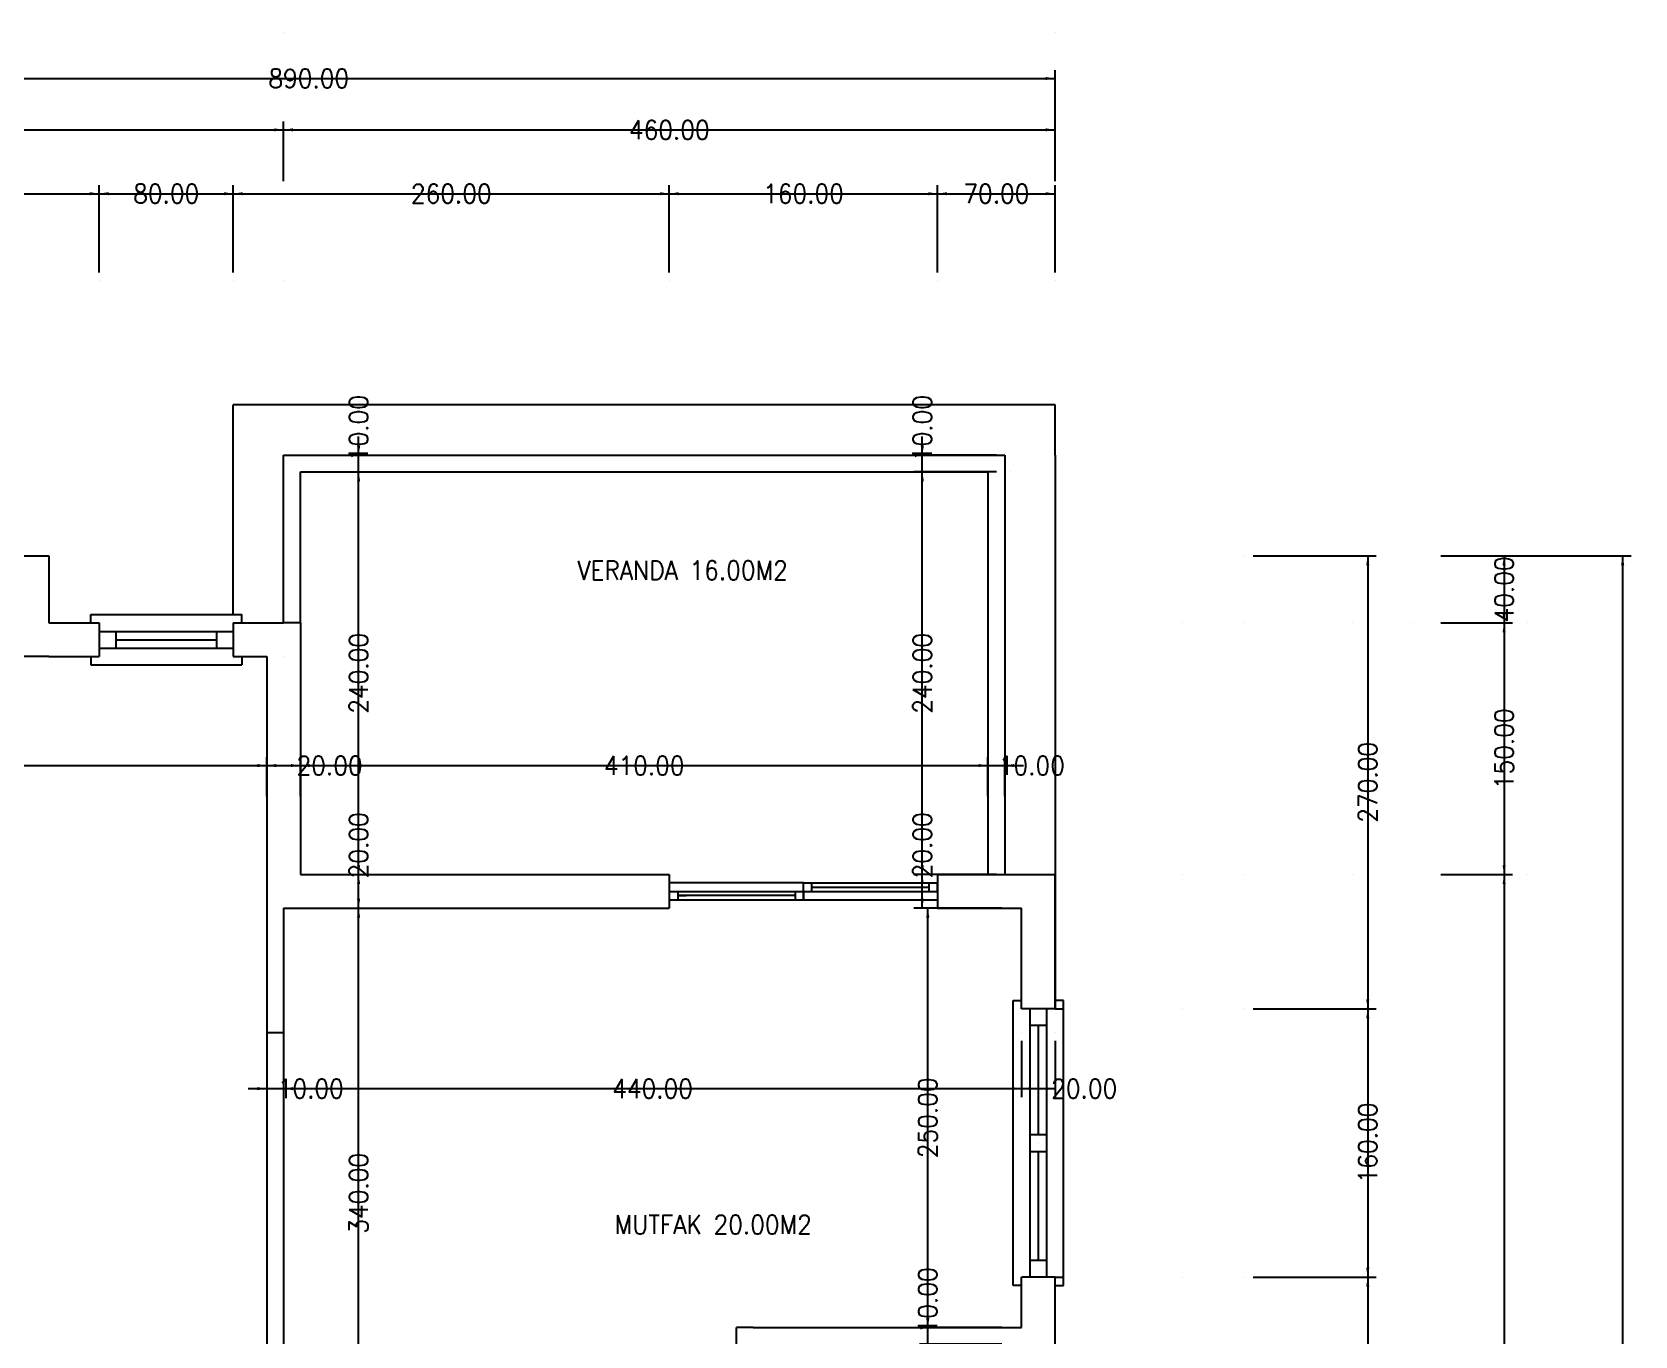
# Model space of a CAD drawing. Header units: millimetres. Extents: x -298 to 14912, y -1297 to 14957.
# Drawn here: x 5354 to 14912, y 7185 to 14957 of the extents above; entities that cross this region are included whole.
import ezdxf

# ---------------------------------------------------------------- set-up
doc = ezdxf.new("R2010")
doc.units = ezdxf.units.MM
doc.layers.get('0').update_dxf_attribs({"linetype": 'CONTINUOUS'})
doc.layers.add('DIMENSIONS', color=3, linetype='CONTINUOUS')
doc.styles.get("Standard").update_dxf_attribs({"font": 'STANDARD'})
doc.dimstyles.get("Standard").update_dxf_attribs({"dimtxt": 112, "dimasz": 56, "dimexe": 50, "dimexo": 50, "dimgap": 0.0625, "dimtad": 0, "dimtoh": 1, "dimdec": 4, "dimzin": 1, "dimdsep": 46, "dimtxsty": 'STANDARD', "dimcen": 0.09, "dimadec": 0, "dimazin": 0, "dimtfac": 1, "dimtdec": 4, "dimtofl": 0, "dimtmove": 0, "dimatfit": 3, "dimfxl": 1, "dimtolj": 1, "dimtzin": 0, "dimarcsym": 0})

# ---------------------------------------------------------------- blocks, each defined once
blk = doc.blocks.new('*D2')
at = {"layer": 'DIMENSIONS', "color": 0, "linetype": 'ByBlock', "lineweight": -2}
for p, q in [((2753.9, 10402), (2753.9, 10634.7)), ((6753.9, 10402), (6753.9, 10634.7)), ((2753.9, 10584.7), (6753.9, 10584.7))]:
    blk.add_line(p, q, dxfattribs=at)
for points in [[(2753.9, 10584.7), (2809.9, 10594), (2809.9, 10575.4)], [(6753.9, 10584.7), (6697.9, 10575.4), (6697.9, 10594)]]:
    blk.add_solid(points, dxfattribs=at)
at = {"layer": 'DIMENSIONS', "color": 0, "linetype": 'CONTINUOUS', "lineweight": -2, "insert": (4753.9, 10584.7), "char_height": 112, "width": 448, "attachment_point": 5}
blk.add_mtext('400.00', dxfattribs=at)
blk = doc.blocks.new('*D3')
at = {"layer": 'DIMENSIONS', "color": 0, "linetype": 'ByBlock', "lineweight": -2}
for p, q in [((6753.9, 10402), (6753.9, 10634.7)), ((6953.9, 10402), (6953.9, 10634.7)), ((6753.9, 10584.7), (6953.9, 10584.7))]:
    blk.add_line(p, q, dxfattribs=at)
for points in [[(6753.9, 10584.7), (6809.9, 10594), (6809.9, 10575.4)], [(6953.9, 10584.7), (6897.9, 10575.4), (6897.9, 10594)]]:
    blk.add_solid(points, dxfattribs=at)
at = {"layer": 'DIMENSIONS', "color": 0, "linetype": 'CONTINUOUS', "lineweight": -2, "insert": (7128.1, 10584.7), "char_height": 112, "width": 348.444, "attachment_point": 5}
blk.add_mtext('20.00', dxfattribs=at)
blk = doc.blocks.new('*D4')
at = {"layer": 'DIMENSIONS', "color": 0, "linetype": 'ByBlock', "lineweight": -2}
for p, q in [((6953.9, 10402), (6953.9, 10634.7)), ((11053.9, 10402), (11053.9, 10634.7)), ((6953.9, 10584.7), (11053.9, 10584.7))]:
    blk.add_line(p, q, dxfattribs=at)
for points in [[(6953.9, 10584.7), (7009.9, 10594), (7009.9, 10575.4)], [(11053.9, 10584.7), (10997.9, 10575.4), (10997.9, 10594)]]:
    blk.add_solid(points, dxfattribs=at)
at = {"layer": 'DIMENSIONS', "color": 0, "linetype": 'CONTINUOUS', "lineweight": -2, "insert": (9003.9, 10584.7), "char_height": 112, "width": 423.111, "attachment_point": 5}
blk.add_mtext('410.00', dxfattribs=at)
blk = doc.blocks.new('*D5')
at = {"layer": 'DIMENSIONS', "color": 0, "linetype": 'ByBlock', "lineweight": -2}
for p, q in [((11053.9, 10402), (11053.9, 10634.7)), ((11153.9, 10402), (11153.9, 10634.7)), ((10941.9, 10584.7), (11265.9, 10584.7))]:
    blk.add_line(p, q, dxfattribs=at)
for points in [[(11053.9, 10584.7), (10997.9, 10575.4), (10997.9, 10594)], [(11153.9, 10584.7), (11209.9, 10594), (11209.9, 10575.4)]]:
    blk.add_solid(points, dxfattribs=at)
at = {"layer": 'DIMENSIONS', "color": 0, "linetype": 'CONTINUOUS', "lineweight": -2, "insert": (11315.7, 10584.7), "char_height": 112, "width": 323.556, "attachment_point": 5}
blk.add_mtext('10.00', dxfattribs=at)
blk = doc.blocks.new('*D12')
at = {"layer": 'DIMENSIONS', "color": 0, "linetype": 'ByBlock', "lineweight": -2}
for p, q in [((10695.1, 7022.7), (10695.1, 7346.7)), ((11136.5, 7234.7), (10645.1, 7234.7)), ((11136.5, 7134.7), (10645.1, 7134.7))]:
    blk.add_line(p, q, dxfattribs=at)
for points in [[(10695.1, 7234.7), (10685.7, 7290.7), (10704.4, 7290.7)], [(10695.1, 7134.7), (10704.4, 7078.7), (10685.7, 7078.7)]]:
    blk.add_solid(points, dxfattribs=at)
at = {"layer": 'DIMENSIONS', "color": 0, "linetype": 'CONTINUOUS', "lineweight": -2, "insert": (10695.1, 7396.5), "char_height": 112, "width": 323.556, "attachment_point": 5, "rotation": 90}
blk.add_mtext('10.00', dxfattribs=at)
blk = doc.blocks.new('*D13')
at = {"layer": 'DIMENSIONS', "color": 0, "linetype": 'ByBlock', "lineweight": -2}
for p, q in [((11136.5, 9734.7), (10645.1, 9734.7)), ((10695.1, 7234.7), (10695.1, 9734.7)), ((11136.5, 7234.7), (10645.1, 7234.7))]:
    blk.add_line(p, q, dxfattribs=at)
for points in [[(10695.1, 9734.7), (10704.4, 9678.7), (10685.7, 9678.7)], [(10695.1, 7234.7), (10685.7, 7290.7), (10704.4, 7290.7)]]:
    blk.add_solid(points, dxfattribs=at)
at = {"layer": 'DIMENSIONS', "color": 0, "linetype": 'CONTINUOUS', "lineweight": -2, "insert": (10695.1, 8484.7), "char_height": 112, "width": 435.556, "attachment_point": 5, "rotation": 90}
blk.add_mtext('250.00', dxfattribs=at)
blk = doc.blocks.new('*D14')
at = {"layer": 'DIMENSIONS', "color": 0, "linetype": 'ByBlock', "lineweight": -2}
for p, q in [((11103.9, 9934.7), (10612.5, 9934.7)), ((10662.5, 9734.7), (10662.5, 9934.7)), ((11103.9, 9734.7), (10612.5, 9734.7))]:
    blk.add_line(p, q, dxfattribs=at)
for points in [[(10662.5, 9934.7), (10671.8, 9878.7), (10653.1, 9878.7)], [(10662.5, 9734.7), (10653.1, 9790.7), (10671.8, 9790.7)]]:
    blk.add_solid(points, dxfattribs=at)
at = {"layer": 'DIMENSIONS', "color": 0, "linetype": 'CONTINUOUS', "lineweight": -2, "insert": (10662.5, 10109), "char_height": 112, "width": 348.444, "attachment_point": 5, "rotation": 90}
blk.add_mtext('20.00', dxfattribs=at)
blk = doc.blocks.new('*D15')
at = {"layer": 'DIMENSIONS', "color": 0, "linetype": 'ByBlock', "lineweight": -2}
for p, q in [((11103.9, 12334.7), (10612.5, 12334.7)), ((10662.5, 9934.7), (10662.5, 12334.7)), ((11103.9, 9934.7), (10612.5, 9934.7))]:
    blk.add_line(p, q, dxfattribs=at)
for points in [[(10662.5, 12334.7), (10671.8, 12278.7), (10653.1, 12278.7)], [(10662.5, 9934.7), (10653.1, 9990.7), (10671.8, 9990.7)]]:
    blk.add_solid(points, dxfattribs=at)
at = {"layer": 'DIMENSIONS', "color": 0, "linetype": 'CONTINUOUS', "lineweight": -2, "insert": (10662.5, 11134.7), "char_height": 112, "width": 448, "attachment_point": 5, "rotation": 90}
blk.add_mtext('240.00', dxfattribs=at)
blk = doc.blocks.new('*D16')
at = {"layer": 'DIMENSIONS', "color": 0, "linetype": 'ByBlock', "lineweight": -2}
for p, q in [((10662.5, 12222.7), (10662.5, 12546.7)), ((11103.9, 12434.7), (10612.5, 12434.7)), ((11103.9, 12334.7), (10612.5, 12334.7))]:
    blk.add_line(p, q, dxfattribs=at)
for points in [[(10662.5, 12434.7), (10653.1, 12490.7), (10671.8, 12490.7)], [(10662.5, 12334.7), (10671.8, 12278.7), (10653.1, 12278.7)]]:
    blk.add_solid(points, dxfattribs=at)
at = {"layer": 'DIMENSIONS', "color": 0, "linetype": 'CONTINUOUS', "lineweight": -2, "insert": (10662.5, 12596.5), "char_height": 112, "width": 323.556, "attachment_point": 5, "rotation": 90}
blk.add_mtext('10.00', dxfattribs=at)
blk = doc.blocks.new('*D52')
at = {"layer": 'DIMENSIONS', "color": 0, "linetype": 'ByBlock', "lineweight": -2}
for p, q in [((7293.7, 9734.7), (7351, 9734.7)), ((7301, 6334.7), (7301, 9734.7)), ((7293.7, 6334.7), (7351, 6334.7))]:
    blk.add_line(p, q, dxfattribs=at)
for points in [[(7301, 9734.7), (7310.4, 9678.7), (7291.7, 9678.7)], [(7301, 6334.7), (7291.7, 6390.7), (7310.4, 6390.7)]]:
    blk.add_solid(points, dxfattribs=at)
at = {"layer": 'DIMENSIONS', "color": 0, "linetype": 'CONTINUOUS', "lineweight": -2, "insert": (7301, 8034.7), "char_height": 112, "width": 448, "attachment_point": 5, "rotation": 90}
blk.add_mtext('340.00', dxfattribs=at)
blk = doc.blocks.new('*D53')
at = {"layer": 'DIMENSIONS', "color": 0, "linetype": 'ByBlock', "lineweight": -2}
for p, q in [((7293.7, 9934.7), (7351, 9934.7)), ((7301, 9734.7), (7301, 9934.7)), ((7293.7, 9734.7), (7351, 9734.7))]:
    blk.add_line(p, q, dxfattribs=at)
for points in [[(7301, 9934.7), (7310.4, 9878.7), (7291.7, 9878.7)], [(7301, 9734.7), (7291.7, 9790.7), (7310.4, 9790.7)]]:
    blk.add_solid(points, dxfattribs=at)
at = {"layer": 'DIMENSIONS', "color": 0, "linetype": 'CONTINUOUS', "lineweight": -2, "insert": (7301, 10109), "char_height": 112, "width": 348.444, "attachment_point": 5, "rotation": 90}
blk.add_mtext('20.00', dxfattribs=at)
blk = doc.blocks.new('*D54')
at = {"layer": 'DIMENSIONS', "color": 0, "linetype": 'ByBlock', "lineweight": -2}
for p, q in [((7293.7, 12334.7), (7351, 12334.7)), ((7301, 9934.7), (7301, 12334.7)), ((7293.7, 9934.7), (7351, 9934.7))]:
    blk.add_line(p, q, dxfattribs=at)
for points in [[(7301, 12334.7), (7310.4, 12278.7), (7291.7, 12278.7)], [(7301, 9934.7), (7291.7, 9990.7), (7310.4, 9990.7)]]:
    blk.add_solid(points, dxfattribs=at)
at = {"layer": 'DIMENSIONS', "color": 0, "linetype": 'CONTINUOUS', "lineweight": -2, "insert": (7301, 11134.7), "char_height": 112, "width": 448, "attachment_point": 5, "rotation": 90}
blk.add_mtext('240.00', dxfattribs=at)
blk = doc.blocks.new('*D55')
at = {"layer": 'DIMENSIONS', "color": 0, "linetype": 'ByBlock', "lineweight": -2}
for p, q in [((7301, 12222.7), (7301, 12546.7)), ((7293.7, 12434.7), (7351, 12434.7)), ((7293.7, 12334.7), (7351, 12334.7))]:
    blk.add_line(p, q, dxfattribs=at)
for points in [[(7301, 12434.7), (7291.7, 12490.7), (7310.4, 12490.7)], [(7301, 12334.7), (7310.4, 12278.7), (7291.7, 12278.7)]]:
    blk.add_solid(points, dxfattribs=at)
at = {"layer": 'DIMENSIONS', "color": 0, "linetype": 'CONTINUOUS', "lineweight": -2, "insert": (7301, 12596.5), "char_height": 112, "width": 323.556, "attachment_point": 5, "rotation": 90}
blk.add_mtext('10.00', dxfattribs=at)
blk = doc.blocks.new('*D57')
at = {"layer": 'DIMENSIONS', "color": 0, "linetype": 'ByBlock', "lineweight": -2}
for p, q in [((6753.9, 8944), (6753.9, 8608.7)), ((6853.9, 8944), (6853.9, 8608.7)), ((6641.9, 8658.7), (6965.9, 8658.7))]:
    blk.add_line(p, q, dxfattribs=at)
for points in [[(6753.9, 8658.7), (6697.9, 8649.4), (6697.9, 8668)], [(6853.9, 8658.7), (6909.9, 8668), (6909.9, 8649.4)]]:
    blk.add_solid(points, dxfattribs=at)
at = {"layer": 'DIMENSIONS', "color": 0, "linetype": 'CONTINUOUS', "lineweight": -2, "insert": (7015.7, 8658.7), "char_height": 112, "width": 323.556, "attachment_point": 5}
blk.add_mtext('10.00', dxfattribs=at)
blk = doc.blocks.new('*D58')
at = {"layer": 'DIMENSIONS', "color": 0, "linetype": 'ByBlock', "lineweight": -2}
for p, q in [((6853.9, 8944), (6853.9, 8608.7)), ((11253.9, 8944), (11253.9, 8608.7)), ((6853.9, 8658.7), (11253.9, 8658.7))]:
    blk.add_line(p, q, dxfattribs=at)
for points in [[(6853.9, 8658.7), (6909.9, 8668), (6909.9, 8649.4)], [(11253.9, 8658.7), (11197.9, 8649.4), (11197.9, 8668)]]:
    blk.add_solid(points, dxfattribs=at)
at = {"layer": 'DIMENSIONS', "color": 0, "linetype": 'CONTINUOUS', "lineweight": -2, "insert": (9053.9, 8658.7), "char_height": 112, "width": 460.444, "attachment_point": 5}
blk.add_mtext('440.00', dxfattribs=at)
blk = doc.blocks.new('*D59')
at = {"layer": 'DIMENSIONS', "color": 0, "linetype": 'ByBlock', "lineweight": -2}
for p, q in [((11253.9, 8944), (11253.9, 8608.7)), ((11453.9, 8944), (11453.9, 8608.7)), ((11253.9, 8658.7), (11453.9, 8658.7))]:
    blk.add_line(p, q, dxfattribs=at)
for points in [[(11253.9, 8658.7), (11309.9, 8668), (11309.9, 8649.4)], [(11453.9, 8658.7), (11397.9, 8649.4), (11397.9, 8668)]]:
    blk.add_solid(points, dxfattribs=at)
at = {"layer": 'DIMENSIONS', "color": 0, "linetype": 'CONTINUOUS', "lineweight": -2, "insert": (11628.1, 8658.7), "char_height": 112, "width": 348.444, "attachment_point": 5}
blk.add_mtext('20.00', dxfattribs=at)
blk = doc.blocks.new('*D62')
at = {"layer": 'DIMENSIONS', "color": 0, "linetype": 'ByBlock', "lineweight": -2}
for p, q in [((3753.9, 13524.2), (3753.9, 14043.6)), ((3753.9, 13993.6), (5753.9, 13993.6)), ((5753.9, 13524.2), (5753.9, 14043.6))]:
    blk.add_line(p, q, dxfattribs=at)
for points in [[(3753.9, 13993.6), (3809.9, 14002.9), (3809.9, 13984.2)], [(5753.9, 13993.6), (5697.9, 13984.2), (5697.9, 14002.9)]]:
    blk.add_solid(points, dxfattribs=at)
at = {"layer": 'DIMENSIONS', "color": 0, "linetype": 'CONTINUOUS', "lineweight": -2, "insert": (4753.9, 13993.6), "char_height": 112, "width": 435.556, "attachment_point": 5}
blk.add_mtext('200.00', dxfattribs=at)
blk = doc.blocks.new('*D63')
at = {"layer": 'DIMENSIONS', "color": 0, "linetype": 'ByBlock', "lineweight": -2}
for p, q in [((5753.9, 13524.2), (5753.9, 14043.6)), ((5753.9, 13993.6), (6553.9, 13993.6)), ((6553.9, 13524.2), (6553.9, 14043.6))]:
    blk.add_line(p, q, dxfattribs=at)
for points in [[(5753.9, 13993.6), (5809.9, 14002.9), (5809.9, 13984.2)], [(6553.9, 13993.6), (6497.9, 13984.2), (6497.9, 14002.9)]]:
    blk.add_solid(points, dxfattribs=at)
at = {"layer": 'DIMENSIONS', "color": 0, "linetype": 'CONTINUOUS', "lineweight": -2, "insert": (6153.9, 13993.6), "char_height": 112, "width": 348.444, "attachment_point": 5}
blk.add_mtext('80.00', dxfattribs=at)
blk = doc.blocks.new('*D64')
at = {"layer": 'DIMENSIONS', "color": 0, "linetype": 'ByBlock', "lineweight": -2}
for p, q in [((6553.9, 13524.2), (6553.9, 14043.6)), ((6553.9, 13993.6), (9153.9, 13993.6)), ((9153.9, 13524.2), (9153.9, 14043.6))]:
    blk.add_line(p, q, dxfattribs=at)
for points in [[(6553.9, 13993.6), (6609.9, 14002.9), (6609.9, 13984.2)], [(9153.9, 13993.6), (9097.9, 13984.2), (9097.9, 14002.9)]]:
    blk.add_solid(points, dxfattribs=at)
at = {"layer": 'DIMENSIONS', "color": 0, "linetype": 'CONTINUOUS', "lineweight": -2, "insert": (7853.9, 13993.6), "char_height": 112, "width": 435.556, "attachment_point": 5}
blk.add_mtext('260.00', dxfattribs=at)
blk = doc.blocks.new('*D65')
at = {"layer": 'DIMENSIONS', "color": 0, "linetype": 'ByBlock', "lineweight": -2}
for p, q in [((9153.9, 13524.2), (9153.9, 14043.6)), ((9153.9, 13993.6), (10753.9, 13993.6)), ((10753.9, 13524.2), (10753.9, 14043.6))]:
    blk.add_line(p, q, dxfattribs=at)
for points in [[(9153.9, 13993.6), (9209.9, 14002.9), (9209.9, 13984.2)], [(10753.9, 13993.6), (10697.9, 13984.2), (10697.9, 14002.9)]]:
    blk.add_solid(points, dxfattribs=at)
at = {"layer": 'DIMENSIONS', "color": 0, "linetype": 'CONTINUOUS', "lineweight": -2, "insert": (9953.9, 13993.6), "char_height": 112, "width": 410.667, "attachment_point": 5}
blk.add_mtext('160.00', dxfattribs=at)
blk = doc.blocks.new('*D66')
at = {"layer": 'DIMENSIONS', "color": 0, "linetype": 'ByBlock', "lineweight": -2}
for p, q in [((10753.9, 13524.2), (10753.9, 14043.6)), ((10753.9, 13993.6), (11453.9, 13993.6)), ((11453.9, 13524.2), (11453.9, 14043.6))]:
    blk.add_line(p, q, dxfattribs=at)
for points in [[(10753.9, 13993.6), (10809.9, 14002.9), (10809.9, 13984.2)], [(11453.9, 13993.6), (11397.9, 13984.2), (11397.9, 14002.9)]]:
    blk.add_solid(points, dxfattribs=at)
at = {"layer": 'DIMENSIONS', "color": 0, "linetype": 'CONTINUOUS', "lineweight": -2, "insert": (11103.9, 13993.6), "char_height": 112, "width": 348.444, "attachment_point": 5}
blk.add_mtext('70.00', dxfattribs=at)
blk = doc.blocks.new('*D67')
at = {"layer": 'DIMENSIONS', "color": 0, "linetype": 'ByBlock', "lineweight": -2}
for p, q in [((2553.9, 14069), (2553.9, 14424.2)), ((2553.9, 14374.2), (6853.9, 14374.2)), ((6853.9, 14069), (6853.9, 14424.2))]:
    blk.add_line(p, q, dxfattribs=at)
for points in [[(2553.9, 14374.2), (2609.9, 14383.5), (2609.9, 14364.9)], [(6853.9, 14374.2), (6797.9, 14364.9), (6797.9, 14383.5)]]:
    blk.add_solid(points, dxfattribs=at)
at = {"layer": 'DIMENSIONS', "color": 0, "linetype": 'CONTINUOUS', "lineweight": -2, "insert": (4703.9, 14374.2), "char_height": 112, "width": 448, "attachment_point": 5}
blk.add_mtext('430.00', dxfattribs=at)
blk = doc.blocks.new('*D68')
at = {"layer": 'DIMENSIONS', "color": 0, "linetype": 'ByBlock', "lineweight": -2}
for p, q in [((6853.9, 14069), (6853.9, 14424.2)), ((6853.9, 14374.2), (11453.9, 14374.2)), ((11453.9, 14069), (11453.9, 14424.2))]:
    blk.add_line(p, q, dxfattribs=at)
for points in [[(6853.9, 14374.2), (6909.9, 14383.5), (6909.9, 14364.9)], [(11453.9, 14374.2), (11397.9, 14364.9), (11397.9, 14383.5)]]:
    blk.add_solid(points, dxfattribs=at)
at = {"layer": 'DIMENSIONS', "color": 0, "linetype": 'CONTINUOUS', "lineweight": -2, "insert": (9153.9, 14374.2), "char_height": 112, "width": 448, "attachment_point": 5}
blk.add_mtext('460.00', dxfattribs=at)
blk = doc.blocks.new('*D69')
at = {"layer": 'DIMENSIONS', "color": 0, "linetype": 'ByBlock', "lineweight": -2}
for p, q in [((2553.9, 14419.3), (2553.9, 14730.4)), ((11453.9, 14419.3), (11453.9, 14730.4)), ((2553.9, 14680.4), (11453.9, 14680.4))]:
    blk.add_line(p, q, dxfattribs=at)
for points in [[(2553.9, 14680.4), (2609.9, 14689.8), (2609.9, 14671.1)], [(11453.9, 14680.4), (11397.9, 14671.1), (11397.9, 14689.8)]]:
    blk.add_solid(points, dxfattribs=at)
at = {"layer": 'DIMENSIONS', "color": 0, "linetype": 'CONTINUOUS', "lineweight": -2, "insert": (7003.9, 14680.4), "char_height": 112, "width": 435.556, "attachment_point": 5}
blk.add_mtext('890.00', dxfattribs=at)
blk = doc.blocks.new('*D84')
at = {"layer": 'DIMENSIONS', "color": 0, "linetype": 'ByBlock', "lineweight": -2}
for p, q in [((12634.9, 11834.7), (13368.6, 11834.7)), ((13318.6, 11834.7), (13318.6, 9134.7)), ((12634.9, 9134.7), (13368.6, 9134.7))]:
    blk.add_line(p, q, dxfattribs=at)
for points in [[(13318.6, 11834.7), (13327.9, 11778.7), (13309.3, 11778.7)], [(13318.6, 9134.7), (13309.3, 9190.7), (13327.9, 9190.7)]]:
    blk.add_solid(points, dxfattribs=at)
at = {"layer": 'DIMENSIONS', "color": 0, "linetype": 'CONTINUOUS', "lineweight": -2, "insert": (13318.6, 10484.7), "char_height": 112, "width": 435.556, "attachment_point": 5, "rotation": 90}
blk.add_mtext('270.00', dxfattribs=at)
blk = doc.blocks.new('*D85')
at = {"layer": 'DIMENSIONS', "color": 0, "linetype": 'ByBlock', "lineweight": -2}
for p, q in [((12634.9, 9134.7), (13368.6, 9134.7)), ((13318.6, 9134.7), (13318.6, 7534.7)), ((12634.9, 7534.7), (13368.6, 7534.7))]:
    blk.add_line(p, q, dxfattribs=at)
for points in [[(13318.6, 9134.7), (13327.9, 9078.7), (13309.3, 9078.7)], [(13318.6, 7534.7), (13309.3, 7590.7), (13327.9, 7590.7)]]:
    blk.add_solid(points, dxfattribs=at)
at = {"layer": 'DIMENSIONS', "color": 0, "linetype": 'CONTINUOUS', "lineweight": -2, "insert": (13318.6, 8334.7), "char_height": 112, "width": 410.667, "attachment_point": 5, "rotation": 90}
blk.add_mtext('160.00', dxfattribs=at)
blk = doc.blocks.new('*D86')
at = {"layer": 'DIMENSIONS', "color": 0, "linetype": 'ByBlock', "lineweight": -2}
for p, q in [((12634.9, 7534.7), (13368.6, 7534.7)), ((13318.6, 7534.7), (13318.6, 3534.7)), ((12634.9, 3534.7), (13368.6, 3534.7))]:
    blk.add_line(p, q, dxfattribs=at)
for points in [[(13318.6, 7534.7), (13327.9, 7478.7), (13309.3, 7478.7)], [(13318.6, 3534.7), (13309.3, 3590.7), (13327.9, 3590.7)]]:
    blk.add_solid(points, dxfattribs=at)
at = {"layer": 'DIMENSIONS', "color": 0, "linetype": 'CONTINUOUS', "lineweight": -2, "insert": (13318.6, 5534.7), "char_height": 112, "width": 448, "attachment_point": 5, "rotation": 90}
blk.add_mtext('400.00', dxfattribs=at)
blk = doc.blocks.new('*D89')
at = {"layer": 'DIMENSIONS', "color": 0, "linetype": 'ByBlock', "lineweight": -2}
for p, q in [((13754.8, 11834.7), (14181.7, 11834.7)), ((14131.7, 11834.7), (14131.7, 11434.7)), ((13754.8, 11434.7), (14181.7, 11434.7))]:
    blk.add_line(p, q, dxfattribs=at)
for points in [[(14131.7, 11834.7), (14141, 11778.7), (14122.3, 11778.7)], [(14131.7, 11434.7), (14122.3, 11490.7), (14141, 11490.7)]]:
    blk.add_solid(points, dxfattribs=at)
at = {"layer": 'DIMENSIONS', "color": 0, "linetype": 'CONTINUOUS', "lineweight": -2, "insert": (14131.7, 11634.7), "char_height": 112, "width": 360.889, "attachment_point": 5, "rotation": 90}
blk.add_mtext('40.00', dxfattribs=at)
blk = doc.blocks.new('*D90')
at = {"layer": 'DIMENSIONS', "color": 0, "linetype": 'ByBlock', "lineweight": -2}
for p, q in [((13754.8, 11434.7), (14181.7, 11434.7)), ((14131.7, 11434.7), (14131.7, 9934.7)), ((13754.8, 9934.7), (14181.7, 9934.7))]:
    blk.add_line(p, q, dxfattribs=at)
for points in [[(14131.7, 11434.7), (14141, 11378.7), (14122.3, 11378.7)], [(14131.7, 9934.7), (14122.3, 9990.7), (14141, 9990.7)]]:
    blk.add_solid(points, dxfattribs=at)
at = {"layer": 'DIMENSIONS', "color": 0, "linetype": 'CONTINUOUS', "lineweight": -2, "insert": (14131.7, 10684.7), "char_height": 112, "width": 410.667, "attachment_point": 5, "rotation": 90}
blk.add_mtext('150.00', dxfattribs=at)
blk = doc.blocks.new('*D91')
at = {"layer": 'DIMENSIONS', "color": 0, "linetype": 'ByBlock', "lineweight": -2}
for p, q in [((13754.8, 9934.7), (14181.7, 9934.7)), ((14131.7, 9934.7), (14131.7, 934.7)), ((13754.8, 934.7), (14181.7, 934.7))]:
    blk.add_line(p, q, dxfattribs=at)
for points in [[(14131.7, 9934.7), (14141, 9878.7), (14122.3, 9878.7)], [(14131.7, 934.7), (14122.3, 990.7), (14141, 990.7)]]:
    blk.add_solid(points, dxfattribs=at)
at = {"layer": 'DIMENSIONS', "color": 0, "linetype": 'CONTINUOUS', "lineweight": -2, "insert": (14131.7, 5434.7), "char_height": 112, "width": 435.556, "attachment_point": 5, "rotation": 90}
blk.add_mtext('900.00', dxfattribs=at)
blk = doc.blocks.new('*D92')
at = {"layer": 'DIMENSIONS', "color": 0, "linetype": 'ByBlock', "lineweight": -2}
for p, q in [((14181.7, 11834.7), (14888.4, 11834.7)), ((14838.4, 11834.7), (14838.4, 934.7)), ((14181.7, 934.7), (14888.4, 934.7))]:
    blk.add_line(p, q, dxfattribs=at)
for points in [[(14838.4, 11834.7), (14847.7, 11778.7), (14829, 11778.7)], [(14838.4, 934.7), (14829, 990.7), (14847.7, 990.7)]]:
    blk.add_solid(points, dxfattribs=at)
at = {"layer": 'DIMENSIONS', "color": 0, "linetype": 'CONTINUOUS', "lineweight": -2, "insert": (14838.4, 6384.7), "char_height": 112, "width": 497.778, "attachment_point": 5, "rotation": 90}
blk.add_mtext('1090.00', dxfattribs=at)

msp = doc.modelspace()

# ---------------------------------------------------------------- linework, layer by layer
at = {"linetype": 'CONTINUOUS'}
for p, q in [((6853.8612, 14957.1333), (6853.8612, 14957.1333)), ((11453.8612, 14957.1333), (11453.8612, 14957.1333)), ((11453.8612, 14957.1333), (11453.8612, 14957.1333)), ((5753.8612, 13474.2191), (5753.8612, 13474.2191)), ((5753.8612, 13474.2191), (5753.8612, 13474.2191)), ((5753.8612, 13474.2191), (5753.8612, 13474.2191)), ((6553.8612, 13474.2191), (6553.8612, 13474.2191)), ((6553.8612, 13474.2191), (6553.8612, 13474.2191)), ((6553.8612, 13474.2191), (6553.8612, 13474.2191)), ((6853.8612, 13474.2191), (6853.8612, 13474.2191)), ((6853.8612, 13474.2191), (6853.8612, 13474.2191)), ((9153.8612, 13474.2191), (9153.8612, 13474.2191)), ((9153.8612, 13474.2191), (9153.8612, 13474.2191)), ((9153.8612, 13474.2191), (9153.8612, 13474.2191)), ((9153.8612, 13474.2191), (9153.8612, 13474.2191)), ((10753.8612, 13474.2191), (10753.8612, 13474.2191)), ((10753.8612, 13474.2191), (10753.8612, 13474.2191)), ((10753.8612, 13474.2191), (10753.8612, 13474.2191)), ((11453.8612, 13474.2191), (11453.8612, 13474.2191)), ((11453.8612, 13474.2191), (11453.8612, 13474.2191)), ((11453.8612, 13474.2191), (11453.8612, 13474.2191)), ((11453.8612, 13474.2191), (11453.8612, 13474.2191)), ((11453.8612, 13474.2191), (11453.8612, 13474.2191)), ((11453.8612, 12734.7006), (6553.8612, 12734.7006)), ((6553.8612, 12434.7006), (6553.8612, 12734.7006)), ((6553.8612, 12734.7006), (6553.8612, 12734.7006)), ((6553.8612, 12734.7006), (6553.8612, 12734.7006)), ((6853.8612, 12734.7006), (6853.8612, 12734.7006)), ((6853.8612, 12734.7006), (6853.8612, 12734.7006)), ((9153.8612, 12734.7006), (9153.8612, 12734.7006)), ((9153.8612, 12734.7006), (9153.8612, 12734.7006)), ((10753.8612, 12734.7006), (10753.8612, 12734.7006)), ((10753.8612, 12734.7006), (10753.8612, 12734.7006)), ((11186.4525, 12734.7006), (11186.4525, 12734.7006)), ((11453.8612, 12434.7006), (11453.8612, 12734.7006)), ((11453.8612, 12734.7006), (11453.8612, 12734.7006)), ((11453.8612, 12734.7006), (11453.8612, 12734.7006)), ((11453.8612, 12734.7006), (11453.8612, 12734.7006)), ((6553.8612, 11484.7006), (6553.8612, 12434.7006)), ((6853.8612, 11434.7006), (6853.8612, 12434.7006)), ((6853.8612, 12434.7006), (11153.8612, 12434.7006)), ((6853.8612, 12434.7006), (6853.8612, 12434.7006)), ((6853.8612, 12434.7006), (6853.8612, 12434.7006)), ((6953.8612, 12434.7006), (6953.8612, 12434.7006)), ((7243.6774, 12434.7006), (7243.6774, 12434.7006)), ((9153.8612, 12434.7006), (9153.8612, 12434.7006)), ((9153.8612, 12434.7006), (9153.8612, 12434.7006)), ((10753.8612, 12434.7006), (10753.8612, 12434.7006)), ((10753.8612, 12434.7006), (10753.8612, 12434.7006)), ((11053.8612, 12434.7006), (11053.8612, 12434.7006)), ((11153.8612, 12434.7006), (11153.8612, 12434.7006)), ((11153.8612, 12434.7006), (11153.8612, 9934.7006)), ((11153.8612, 12434.7006), (11153.8612, 12434.7006)), ((11453.8612, 12434.7006), (11453.8612, 9934.7006)), ((6853.8612, 12334.7006), (6853.8612, 12334.7006)), ((6953.8612, 12334.7006), (11053.8612, 12334.7006)), ((6953.8612, 11434.7006), (6953.8612, 12334.7006)), ((7243.6774, 12334.7006), (7243.6774, 12334.7006)), ((7243.6774, 12334.7006), (7243.6774, 12334.7006)), ((9153.8612, 12334.7006), (9153.8612, 12334.7006)), ((9153.8612, 12334.7006), (9153.8612, 12334.7006)), ((10753.8612, 12334.7006), (10753.8612, 12334.7006)), ((10753.8612, 12334.7006), (10753.8612, 12334.7006)), ((11053.8612, 12334.7006), (11053.8612, 12334.7006)), ((11053.8612, 12334.7006), (11053.8612, 9934.7006)), ((11053.8612, 12334.7006), (11053.8612, 12334.7006)), ((11053.8612, 12334.7006), (11053.8612, 12334.7006)), ((11153.8612, 12334.7006), (11153.8612, 12334.7006)), ((11153.8612, 12334.7006), (11153.8612, 12334.7006)), ((11153.8612, 12334.7006), (11153.8612, 12334.7006)), ((11153.8612, 12334.7006), (11153.8612, 12334.7006)), ((11186.4525, 12334.7006), (11186.4525, 12334.7006)), ((4053.8612, 11834.7006), (5453.8612, 11834.7006)), ((5453.8612, 11834.7006), (5453.8612, 11434.7006)), ((5453.8612, 11834.7006), (5453.8612, 11834.7006)), ((5453.8612, 11834.7006), (5453.8612, 11834.7006)), ((6553.8612, 11834.7006), (6553.8612, 11834.7006)), ((6553.8612, 11834.7006), (6553.8612, 11834.7006)), ((6853.8612, 11834.7006), (6853.8612, 11834.7006)), ((6853.8612, 11834.7006), (6853.8612, 11834.7006)), ((6953.8612, 11834.7006), (6953.8612, 11834.7006)), ((6953.8612, 11834.7006), (6953.8612, 11834.7006)), ((11053.8612, 11834.7006), (11053.8612, 11834.7006)), ((11053.8612, 11834.7006), (11053.8612, 11834.7006)), ((11153.8612, 11834.7006), (11153.8612, 11834.7006)), ((11153.8612, 11834.7006), (11153.8612, 11834.7006)), ((11453.8612, 11834.7006), (11453.8612, 11834.7006)), ((11453.8612, 11834.7006), (11453.8612, 11834.7006)), ((12584.8706, 11834.7006), (12584.8706, 11834.7006)), ((12584.8706, 11834.7006), (12584.8706, 11834.7006)), ((12584.8706, 11834.7006), (12584.8706, 11834.7006)), ((12584.8706, 11834.7006), (12584.8706, 11834.7006)), ((12584.8706, 11834.7006), (12584.8706, 11834.7006)), ((12584.8706, 11834.7006), (12584.8706, 11834.7006)), ((12584.8706, 11834.7006), (12584.8706, 11834.7006)), ((14270.6255, 11834.7006), (14270.6255, 11834.7006)), ((14270.6255, 11834.7006), (14270.6255, 11834.7006)), ((14270.6255, 11834.7006), (14270.6255, 11834.7006)), ((5453.8612, 11634.7006), (5453.8612, 11634.7006)), ((5453.8612, 11634.7006), (5453.8612, 11634.7006)), ((5703.8612, 11484.7006), (6603.8612, 11484.7006)), ((5703.8612, 11434.7006), (5703.8612, 11484.7006)), ((5753.8612, 11484.7006), (5753.8612, 11484.7006)), ((5753.8612, 11484.7006), (5753.8612, 11484.7006)), ((6553.8612, 11484.7006), (6553.8612, 11484.7006)), ((6553.8612, 11484.7006), (6553.8612, 11484.7006)), ((6603.8612, 11434.7006), (6603.8612, 11484.7006)), ((5453.8612, 11434.7006), (5753.8612, 11434.7006)), ((5453.8612, 11434.7006), (5453.8612, 11434.7006)), ((5453.8612, 11434.7006), (5753.8612, 11434.7006)), ((5753.8612, 11434.7006), (5753.8612, 11434.7006)), ((5753.8612, 11434.7006), (5753.8612, 11434.7006)), ((5753.8612, 11434.7006), (5753.8612, 11234.7006)), ((5753.8612, 11434.7006), (5753.8612, 11434.7006)), ((5753.8612, 11434.7006), (5753.8612, 11434.7006)), ((5753.8612, 11434.7006), (5753.8612, 11434.7006)), ((5753.8612, 11434.7006), (5753.8612, 11434.7006)), ((5753.8612, 11384.7006), (6553.8612, 11384.7006)), ((5853.8612, 11384.7006), (5853.8612, 11384.7006)), ((5853.8612, 11384.7006), (5853.8612, 11384.7006)), ((5853.8612, 11384.7006), (5853.8612, 11284.7006)), ((6453.8612, 11384.7006), (6453.8612, 11284.7006)), ((6553.8612, 11434.7006), (6553.8612, 11234.7006)), ((6553.8612, 11434.7006), (6853.8612, 11434.7006)), ((6553.8612, 11434.7006), (6553.8612, 11434.7006)), ((6553.8612, 11434.7006), (6553.8612, 11434.7006)), ((6553.8612, 11434.7006), (6553.8612, 11434.7006)), ((6653.8612, 11434.7006), (6653.8612, 11434.7006)), ((6953.8612, 11434.7006), (6853.8612, 11434.7006)), ((6853.8612, 11434.7006), (6853.8612, 11434.7006)), ((6853.8612, 11434.7006), (6853.8612, 11434.7006)), ((6853.8612, 11434.7006), (6853.8612, 11434.7006)), ((6853.8612, 11434.7006), (6853.8612, 11434.7006)), ((6853.8612, 11434.7006), (6853.8612, 11434.7006)), ((6953.8612, 11434.7006), (6953.8612, 9934.7006)), ((6953.8612, 11434.7006), (6953.8612, 11434.7006)), ((6953.8612, 11434.7006), (6953.8612, 11434.7006)), ((6953.8612, 11434.7006), (6953.8612, 11434.7006)), ((6953.8612, 11434.7006), (6953.8612, 11434.7006)), ((6953.8612, 11434.7006), (6953.8612, 11434.7006)), ((6953.8612, 11434.7006), (6953.8612, 11434.7006)), ((6953.8612, 11434.7006), (6953.8612, 11434.7006)), ((6953.8612, 11434.7006), (6953.8612, 11434.7006)), ((6953.8612, 11434.7006), (6953.8612, 11434.7006)), ((11053.8612, 11434.7006), (11053.8612, 11434.7006)), ((11053.8612, 11434.7006), (11053.8612, 11434.7006)), ((11053.8612, 11434.7006), (11053.8612, 11434.7006)), ((11053.8612, 11434.7006), (11053.8612, 11434.7006)), ((11153.8612, 11434.7006), (11153.8612, 11434.7006)), ((11153.8612, 11434.7006), (11153.8612, 11434.7006)), ((11153.8612, 11434.7006), (11153.8612, 11434.7006)), ((11153.8612, 11434.7006), (11153.8612, 11434.7006)), ((11453.8612, 11434.7006), (11453.8612, 11434.7006)), ((11453.8612, 11434.7006), (11453.8612, 11434.7006)), ((11453.8612, 11434.7006), (11453.8612, 11434.7006)), ((11453.8612, 11434.7006), (11453.8612, 11434.7006)), ((11453.8612, 11434.7006), (11453.8612, 11434.7006)), ((11453.8612, 11434.7006), (11453.8612, 11434.7006)), ((12213.7439, 11434.7006), (12213.7439, 11434.7006)), ((12213.7439, 11434.7006), (12213.7439, 11434.7006)), ((12213.7439, 11434.7006), (12213.7439, 11434.7006)), ((12584.8706, 11434.7006), (12584.8706, 11434.7006)), ((12584.8706, 11434.7006), (12584.8706, 11434.7006)), ((12584.8706, 11434.7006), (12584.8706, 11434.7006)), ((12584.8706, 11434.7006), (12584.8706, 11434.7006)), ((12584.8706, 11434.7006), (12584.8706, 11434.7006)), ((13229.1528, 11434.7006), (13229.1528, 11434.7006)), ((13229.1528, 11434.7006), (13229.1528, 11434.7006)), ((13229.1528, 11434.7006), (13229.1528, 11434.7006)), ((13588.4261, 11434.7006), (13588.4261, 11434.7006)), ((13588.4261, 11434.7006), (13588.4261, 11434.7006)), ((14270.6255, 11434.7006), (14270.6255, 11434.7006)), ((14270.6255, 11434.7006), (14270.6255, 11434.7006)), ((14270.6255, 11434.7006), (14270.6255, 11434.7006)), ((5753.8612, 11334.7006), (5753.8612, 11334.7006)), ((5753.8612, 11334.7006), (5753.8612, 11334.7006)), ((5753.8612, 11284.7006), (6553.8612, 11284.7006)), ((5853.8612, 11334.7006), (5853.8612, 11334.7006)), ((5853.8612, 11334.7006), (5853.8612, 11334.7006)), ((5853.8612, 11334.7006), (5853.8612, 11334.7006)), ((5853.8612, 11334.7006), (5853.8612, 11334.7006)), ((5853.8612, 11334.7006), (5853.8612, 11334.7006)), ((5853.8612, 11334.7006), (5853.8612, 11334.7006)), ((5853.8612, 11334.7006), (6453.8612, 11334.7006)), ((6553.8612, 11334.7006), (6553.8612, 11334.7006)), ((6553.8612, 11334.7006), (6553.8612, 11334.7006)), ((5453.8612, 11234.7006), (5253.8612, 11234.7006)), ((5453.8612, 11234.7006), (5753.8612, 11234.7006)), ((5703.8612, 11234.7006), (5703.8612, 11184.7006)), ((5703.8612, 11184.7006), (6603.8612, 11184.7006)), ((6553.8612, 11234.7006), (6653.8612, 11234.7006)), ((6603.8612, 11234.7006), (6603.8612, 11184.7006)), ((6653.8612, 11234.7006), (6753.8612, 11234.7006)), ((6753.8612, 11234.7006), (6753.8612, 9934.7006)), ((6753.8612, 11234.7006), (6753.8612, 6234.7006)), ((6853.8612, 11234.7006), (6853.8612, 11234.7006)), ((6753.8612, 10351.9816), (6753.8612, 10351.9816)), ((6753.8612, 10351.9816), (6753.8612, 10351.9816)), ((6753.8612, 10351.9816), (6753.8612, 10351.9816)), ((6753.8612, 10351.9816), (6753.8612, 10351.9816)), ((6753.8612, 10351.9816), (6753.8612, 10351.9816)), ((6953.8612, 10351.9816), (6953.8612, 10351.9816)), ((6953.8612, 10351.9816), (6953.8612, 10351.9816)), ((11053.8612, 10351.9816), (11053.8612, 10351.9816)), ((11053.8612, 10351.9816), (11053.8612, 10351.9816)), ((11153.8612, 10351.9816), (11153.8612, 10351.9816)), ((11153.8612, 10351.9816), (11153.8612, 10351.9816)), ((11453.8612, 10351.9816), (11453.8612, 10351.9816)), ((11453.8612, 10351.9816), (11453.8612, 10351.9816)), ((6753.8612, 9934.7006), (6753.8612, 9734.7006)), ((6953.8612, 9934.7006), (9153.8612, 9934.7006)), ((6953.8612, 9934.7006), (6953.8612, 9934.7006)), ((6953.8612, 9934.7006), (9153.8612, 9934.7006)), ((7243.6774, 9934.7006), (7243.6774, 9934.7006)), ((7243.6774, 9934.7006), (7243.6774, 9934.7006)), ((7243.6774, 9934.7006), (7243.6774, 9934.7006)), ((7243.6774, 9934.7006), (7243.6774, 9934.7006)), ((7243.6774, 9934.7006), (7243.6774, 9934.7006)), ((7243.6774, 9934.7006), (7243.6774, 9934.7006)), ((7243.6774, 9934.7006), (7243.6774, 9934.7006)), ((9153.8612, 9934.7006), (9153.8612, 9934.7006)), ((9153.8612, 9934.7006), (9153.8612, 9934.7006)), ((9153.8612, 9934.7006), (9153.8612, 9734.7006)), ((9153.8612, 9934.7006), (9153.8612, 9934.7006)), ((9153.8612, 9934.7006), (9153.8612, 9934.7006)), ((9153.8612, 9934.7006), (9153.8612, 9934.7006)), ((9153.8612, 9934.7006), (9153.8612, 9934.7006)), ((9153.8612, 9884.7006), (9153.8612, 9884.7006)), ((9953.8612, 9884.7006), (9153.8612, 9884.7006)), ((9953.8612, 9834.7006), (9953.8612, 9884.7006)), ((9953.8612, 9884.7006), (10753.8612, 9884.7006)), ((9953.8612, 9859.7006), (9953.8612, 9859.7006)), ((9953.8612, 9859.7006), (9953.8612, 9859.7006)), ((9953.8612, 9859.7006), (9953.8612, 9859.7006)), ((10003.8612, 9834.7006), (10003.8612, 9884.7006)), ((10003.8612, 9859.7006), (10703.8612, 9859.7006)), ((10003.8612, 9859.7006), (10003.8612, 9859.7006)), ((10703.8612, 9834.7006), (10703.8612, 9884.7006)), ((10753.8612, 9934.7006), (10753.8612, 9734.7006)), ((10753.8612, 9934.7006), (11053.8612, 9934.7006)), ((10753.8612, 9934.7006), (10753.8612, 9934.7006)), ((10753.8612, 9934.7006), (10753.8612, 9934.7006)), ((10753.8612, 9884.7006), (10753.8612, 9884.7006)), ((10753.8612, 9834.7006), (10753.8612, 9884.7006)), ((10753.8612, 9859.7006), (10753.8612, 9859.7006)), ((10753.8612, 9859.7006), (10753.8612, 9859.7006)), ((11053.8612, 9934.7006), (11053.8612, 9934.7006)), ((11053.8612, 9934.7006), (11153.8612, 9934.7006)), ((11153.8612, 9934.7006), (11153.8612, 9934.7006)), ((11153.8612, 9934.7006), (11353.8612, 9934.7006)), ((11186.4525, 9934.7006), (11186.4525, 9934.7006)), ((11186.4525, 9934.7006), (11186.4525, 9934.7006)), ((11253.8612, 9934.7006), (11253.8612, 9934.7006)), ((11353.8612, 9934.7006), (11453.8612, 9934.7006)), ((11453.8612, 9934.7006), (11453.8612, 9134.7006)), ((11453.8612, 9134.7006), (11453.8612, 9934.7006)), ((11453.8612, 9934.7006), (11453.8612, 9934.7006)), ((11453.8612, 9934.7006), (11453.8612, 9934.7006)), ((11453.8612, 9934.7006), (11453.8612, 9934.7006)), ((11453.8612, 9934.7006), (11453.8612, 9934.7006)), ((11453.8612, 9934.7006), (11453.8612, 9934.7006)), ((11453.8612, 9934.7006), (11453.8612, 9934.7006)), ((11453.8612, 9934.7006), (11453.8612, 9934.7006)), ((11453.8612, 9934.7006), (11453.8612, 9934.7006)), ((11453.8612, 9934.7006), (11453.8612, 9934.7006)), ((11453.8612, 9934.7006), (11453.8612, 9934.7006)), ((11453.8612, 9934.7006), (11453.8612, 9934.7006)), ((11453.8612, 9934.7006), (11453.8612, 9934.7006)), ((11453.8612, 9934.7006), (11453.8612, 9934.7006)), ((11453.8612, 9934.7006), (11453.8612, 9934.7006)), ((11453.8612, 9934.7006), (11453.8612, 9934.7006)), ((12213.7439, 9934.7006), (12213.7439, 9934.7006)), ((12213.7439, 9934.7006), (12213.7439, 9934.7006)), ((12584.8706, 9934.7006), (12584.8706, 9934.7006)), ((12584.8706, 9934.7006), (12584.8706, 9934.7006)), ((12584.8706, 9934.7006), (12584.8706, 9934.7006)), ((13229.1528, 9934.7006), (13229.1528, 9934.7006)), ((13229.1528, 9934.7006), (13229.1528, 9934.7006)), ((13229.1528, 9934.7006), (13229.1528, 9934.7006)), ((14270.6255, 9934.7006), (14270.6255, 9934.7006)), ((14270.6255, 9934.7006), (14270.6255, 9934.7006)), ((14270.6255, 9934.7006), (14270.6255, 9934.7006)), ((9153.8612, 9834.7006), (10753.8612, 9834.7006)), ((9153.8612, 9809.7006), (9153.8612, 9809.7006)), ((9153.8612, 9809.7006), (9153.8612, 9809.7006)), ((9153.8612, 9784.7006), (9153.8612, 9784.7006)), ((9153.8612, 9784.7006), (9953.8612, 9784.7006)), ((9203.8612, 9834.7006), (9203.8612, 9784.7006)), ((9203.8612, 9809.7006), (9253.8612, 9809.7006)), ((9903.8612, 9809.7006), (9203.8612, 9809.7006)), ((9203.8612, 9809.7006), (9203.8612, 9809.7006)), ((9903.8612, 9834.7006), (9903.8612, 9784.7006)), ((9953.8612, 9784.7006), (9953.8612, 9834.7006)), ((9953.8612, 9834.7006), (9953.8612, 9784.7006)), ((9953.8612, 9809.7006), (9953.8612, 9809.7006)), ((9953.8612, 9809.7006), (9953.8612, 9809.7006)), ((9953.8612, 9809.7006), (9953.8612, 9809.7006)), ((9953.8612, 9809.7006), (9953.8612, 9809.7006)), ((9953.8612, 9809.7006), (9953.8612, 9809.7006)), ((9953.8612, 9809.7006), (9953.8612, 9809.7006)), ((9953.8612, 9784.7006), (9953.8612, 9784.7006)), ((9953.8612, 9784.7006), (10753.8612, 9784.7006)), ((10753.8612, 9784.7006), (10753.8612, 9784.7006)), ((6753.8612, 9734.7006), (6753.8612, 9734.7006)), ((6753.8612, 9734.7006), (6753.8612, 9734.7006)), ((6853.8612, 9734.7006), (9153.8612, 9734.7006)), ((6853.8612, 9734.7006), (6853.8612, 9734.7006)), ((6853.8612, 9734.7006), (6853.8612, 9734.7006)), ((6853.8612, 9734.7006), (6853.8612, 9734.7006)), ((6853.8612, 9734.7006), (6853.8612, 6334.7006)), ((7243.6774, 9734.7006), (7243.6774, 9734.7006)), ((7243.6774, 9734.7006), (7243.6774, 9734.7006)), ((10753.8612, 9734.7006), (11253.8612, 9734.7006)), ((11153.8612, 9734.7006), (11153.8612, 9734.7006)), ((11186.4525, 9734.7006), (11186.4525, 9734.7006)), ((11186.4525, 9734.7006), (11186.4525, 9734.7006)), ((11253.8612, 9734.7006), (11253.8612, 9734.7006)), ((11253.8612, 9134.7006), (11253.8612, 9734.7006)), ((11253.8612, 9734.7006), (11253.8612, 9734.7006)), ((11203.8612, 7484.7006), (11203.8612, 9184.7006)), ((11203.8612, 9184.7006), (11253.8612, 9184.7006)), ((11503.8612, 9184.7006), (11453.8612, 9184.7006)), ((11503.8612, 7484.7006), (11503.8612, 9184.7006)), ((11453.8612, 9134.7006), (11253.8612, 9134.7006)), ((11303.8612, 9134.7006), (11303.8612, 7534.7006)), ((11403.8612, 9134.7006), (11403.8612, 7534.7006)), ((11453.8612, 9134.7006), (11453.8612, 9134.7006)), ((11453.8612, 9134.7006), (11453.8612, 9134.7006)), ((11453.8612, 9134.7006), (11453.8612, 9134.7006)), ((11453.8612, 9134.7006), (11453.8612, 9134.7006)), ((11453.8612, 9134.7006), (11453.8612, 9134.7006)), ((11453.8612, 9134.7006), (11453.8612, 9134.7006)), ((11453.8612, 9134.7006), (11453.8612, 9134.7006)), ((11453.8612, 9134.7006), (11453.8612, 9134.7006)), ((11453.8612, 9134.7006), (11503.8612, 9134.7006)), ((11503.8612, 9134.7006), (11503.8612, 9134.7006)), ((11503.8612, 9134.7006), (11503.8612, 9134.7006)), ((11503.8612, 9134.7006), (11503.8612, 9134.7006)), ((12213.7439, 9134.7006), (12213.7439, 9134.7006)), ((12584.8706, 9134.7006), (12584.8706, 9134.7006)), ((12584.8706, 9134.7006), (12584.8706, 9134.7006)), ((12584.8706, 9134.7006), (12584.8706, 9134.7006)), ((6753.8612, 8994.0499), (6853.8612, 8994.0499)), ((6753.8612, 8994.0499), (6753.8612, 8994.0499)), ((6853.8612, 8994.0499), (6853.8612, 8994.0499)), ((11203.8612, 8994.0499), (11203.8612, 8994.0499)), ((11203.8612, 8994.0499), (11203.8612, 8994.0499)), ((11253.8612, 8994.0499), (11253.8612, 8994.0499)), ((11253.8612, 8994.0499), (11253.8612, 8994.0499)), ((11353.8612, 9034.7006), (11303.8612, 9034.7006)), ((11303.8612, 8994.0499), (11303.8612, 8994.0499)), ((11303.8612, 8994.0499), (11303.8612, 8994.0499)), ((11353.8612, 9034.7006), (11353.8612, 8384.7006)), ((11403.8612, 9034.7006), (11353.8612, 9034.7006)), ((11353.8612, 8994.0499), (11353.8612, 8994.0499)), ((11353.8612, 8994.0499), (11353.8612, 8994.0499)), ((11403.8612, 8994.0499), (11403.8612, 8994.0499)), ((11403.8612, 8994.0499), (11403.8612, 8994.0499)), ((11453.8612, 8994.0499), (11453.8612, 8994.0499)), ((11453.8612, 8994.0499), (11453.8612, 8994.0499)), ((11503.8612, 8994.0499), (11503.8612, 8994.0499)), ((11303.8612, 8384.7006), (11403.8612, 8384.7006)), ((11303.8612, 8334.7006), (11303.8612, 8334.7006)), ((11353.8612, 8384.7006), (11353.8612, 8384.7006)), ((11353.8612, 8334.7006), (11353.8612, 8334.7006)), ((11403.8612, 8334.7006), (11403.8612, 8334.7006)), ((11403.8612, 8334.7006), (11403.8612, 8334.7006)), ((11303.8612, 8284.7006), (11403.8612, 8284.7006)), ((11353.8612, 8284.7006), (11353.8612, 7634.7006)), ((11353.8612, 7634.7006), (11303.8612, 7634.7006)), ((11403.8612, 7634.7006), (11353.8612, 7634.7006)), ((11253.8612, 7484.7006), (11203.8612, 7484.7006)), ((11453.8612, 7534.7006), (11253.8612, 7534.7006)), ((11253.8612, 7534.7006), (11253.8612, 7534.7006)), ((11253.8612, 7534.7006), (11253.8612, 7534.7006)), ((11253.8612, 7234.7006), (11253.8612, 7534.7006)), ((11253.8612, 7534.7006), (11253.8612, 7534.7006)), ((11253.8612, 7534.7006), (11253.8612, 7534.7006)), ((11253.8612, 7534.7006), (11253.8612, 7534.7006)), ((11453.8612, 3534.7006), (11453.8612, 7534.7006)), ((11453.8612, 7534.7006), (11453.8612, 7534.7006)), ((11453.8612, 7534.7006), (11453.8612, 7534.7006)), ((11453.8612, 7534.7006), (11453.8612, 7534.7006)), ((11453.8612, 7534.7006), (11453.8612, 7534.7006)), ((11453.8612, 7534.7006), (11503.8612, 7534.7006)), ((11453.8612, 7534.7006), (11453.8612, 7534.7006)), ((11453.8612, 7534.7006), (11503.8612, 7534.7006)), ((11453.8612, 7484.7006), (11503.8612, 7484.7006)), ((11503.8612, 7534.7006), (11503.8612, 7534.7006)), ((11503.8612, 7534.7006), (11503.8612, 7534.7006)), ((12213.7439, 7534.7006), (12213.7439, 7534.7006)), ((12213.7439, 7534.7006), (12213.7439, 7534.7006)), ((12584.8706, 7534.7006), (12584.8706, 7534.7006)), ((12584.8706, 7534.7006), (12584.8706, 7534.7006)), ((12584.8706, 7534.7006), (12584.8706, 7534.7006)), ((9653.8612, 7234.7006), (9553.8612, 7234.7006)), ((9553.8612, 7134.7006), (9553.8612, 7234.7006)), ((9653.8612, 7234.7006), (11253.8612, 7234.7006)), ((11186.4525, 7234.7006), (11186.4525, 7234.7006)), ((11186.4525, 7234.7006), (11186.4525, 7234.7006)), ((11253.8612, 7234.7006), (11253.8612, 7234.7006))]:
    msp.add_line(p, q, dxfattribs=at)

# ---------------------------------------------------------------- texts
for s, p in [('VERANDA 16.00M2', (8605.2247, 11692.7562)), ('MUTFAK 20.00M2', (8827.1662, 7792.3459))]:
    msp.add_text(s, height=112).set_placement(p)

# ---------------------------------------------------------------- dimensions: what is measured, and where the dimension line sits
at = {"layer": 'DIMENSIONS'}
for p1, p2, distance, text, picture, middle in [((2553.8612, 14369.2949), (11453.8612, 14369.2949), 311.1496, '890.00', '*D69', (7003.8612, 14680.4445)), ((2553.8612, 14018.989), (6853.8612, 14018.989), 355.2007, '430.00', '*D67', (4703.8612, 14374.1897)), ((6853.8612, 14018.989), (11453.8612, 14018.989), 355.2007, '460.00', '*D68', (9153.8612, 14374.1897)), ((3753.8612, 13474.2191), (5753.8612, 13474.2191), 519.3485, '200.00', '*D62', (4753.8612, 13993.5676)), ((5753.8612, 13474.2191), (6553.8612, 13474.2191), 519.3485, '80.00', '*D63', (6153.8612, 13993.5676)), ((6553.8612, 13474.2191), (9153.8612, 13474.2191), 519.3485, '260.00', '*D64', (7853.8612, 13993.5676)), ((9153.8612, 13474.2191), (10753.8612, 13474.2191), 519.3485, '160.00', '*D65', (9953.8612, 13993.5676)), ((10753.8612, 13474.2191), (11453.8612, 13474.2191), 519.3485, '70.00', '*D66', (11103.8612, 13993.5676)), ((7243.6774, 12334.7006), (7243.6774, 12434.7006), -57.3709, '10.00', '*D55', (7301.0483, 12384.7006)), ((11153.8612, 12334.7006), (11153.8612, 12434.7006), 491.3977, '10.00', '*D16', (10662.4635, 12384.7006)), ((7243.6774, 9934.7006), (7243.6774, 12334.7006), -57.3709, '240.00', '*D54', (7301.0483, 11134.7006)), ((11153.8612, 9934.7006), (11153.8612, 12334.7006), 491.3977, '240.00', '*D15', (10662.4635, 11134.7006)), ((12584.8706, 11834.7006), (12584.8706, 9134.7006), 733.7469, '270.00', '*D84', (13318.6175, 10484.7006)), ((13704.8242, 11834.7006), (13704.8242, 11434.7006), 426.8293, '40.00', '*D89', (14131.6535, 11634.7006)), ((14131.6535, 11834.7006), (14131.6535, 934.7006), 706.6986, '1090.00', '*D92', (14838.3521, 6384.7006)), ((13704.8242, 11434.7006), (13704.8242, 9934.7006), 426.8293, '150.00', '*D90', (14131.6535, 10684.7006)), ((2753.8612, 10351.9816), (6753.8612, 10351.9816), 232.719, '400.00', '*D2', (4753.8612, 10584.7006)), ((6753.8612, 10351.9816), (6953.8612, 10351.9816), 232.719, '20.00', '*D3', (6853.8612, 10584.7006)), ((6953.8612, 10351.9816), (11053.8612, 10351.9816), 232.719, '410.00', '*D4', (9003.8612, 10584.7006)), ((11053.8612, 10351.9816), (11153.8612, 10351.9816), 232.719, '10.00', '*D5', (11103.8612, 10584.7006)), ((7243.6774, 9734.7006), (7243.6774, 9934.7006), -57.3709, '20.00', '*D53', (7301.0483, 9834.7006)), ((11153.8612, 9734.7006), (11153.8612, 9934.7006), 491.3977, '20.00', '*D14', (10662.4635, 9834.7006)), ((13704.8242, 9934.7006), (13704.8242, 934.7006), 426.8293, '900.00', '*D91', (14131.6535, 5434.7006)), ((7243.6774, 6334.7006), (7243.6774, 9734.7006), -57.3709, '340.00', '*D52', (7301.0483, 8034.7006)), ((11186.4525, 7234.7006), (11186.4525, 9734.7006), 491.3977, '250.00', '*D13', (10695.0548, 8484.7006)), ((12584.8706, 9134.7006), (12584.8706, 7534.7006), 733.7469, '160.00', '*D85', (13318.6175, 8334.7006)), ((6753.8612, 8994.0499), (6853.8612, 8994.0499), -335.3733, '10.00', '*D57', (6803.8612, 8658.6766)), ((6853.8612, 8994.0499), (11253.8612, 8994.0499), -335.3733, '440.00', '*D58', (9053.8612, 8658.6766)), ((11253.8612, 8994.0499), (11453.8612, 8994.0499), -335.3733, '20.00', '*D59', (11353.8612, 8658.6766)), ((11186.4525, 7134.7006), (11186.4525, 7234.7006), 491.3977, '10.00', '*D12', (10695.0548, 7184.7006)), ((12584.8706, 7534.7006), (12584.8706, 3534.7006), 733.7469, '400.00', '*D86', (13318.6175, 5534.7006))]:
    dim = msp.add_aligned_dim(p1=p1, p2=p2, distance=distance, text=text, dimstyle='STANDARD', dxfattribs=at)
    dim.commit()
    dim.dimension.update_dxf_attribs({"geometry": picture, "text_midpoint": middle})

doc.saveas('drawing.dxf')
